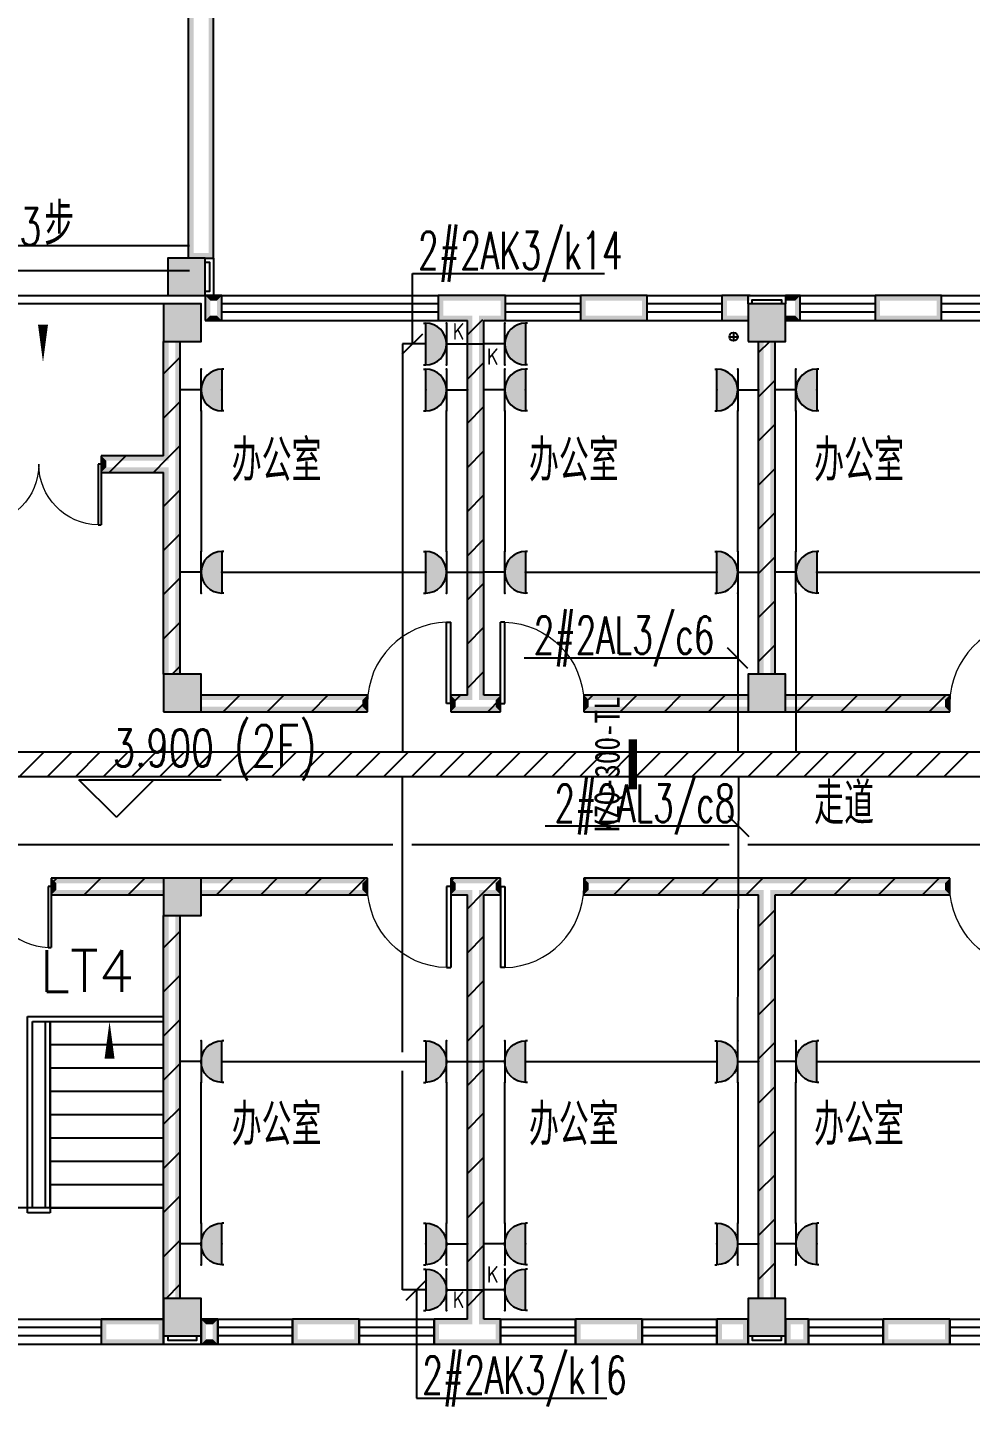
# Model space of a CAD drawing. Extents: x 101023 to 279373, y -114511 to 293844.
# Drawn here: x 136995 to 148327, y 55242 to 71808 of the extents above; entities that cross this region are included whole.
import ezdxf
from ezdxf.enums import TextEntityAlignment as Align

# ---------------------------------------------------------------- set-up
doc = ezdxf.new("R2010")
doc.units = 0
doc.header["$LTSCALE"] = 1000
doc.header["$MEASUREMENT"] = 0
for name, color, linetype in [('A-WALL-PATT', 252, 'Continuous'), ('CABLETRAY', 3, 'Continuous'), ('COLUMN', 2, 'Continuous'), ('DIM-照明', 3, 'Continuous'), ('DIM_ELEV', 3, 'Continuous'), ('DIM_SYMB', 3, 'Continuous'), ('DOOR_FIRE', 4, 'Continuous'), ('EQUIP-插座', 3, 'Continuous'), ('PUB_HATCH', 8, 'Continuous'), ('PUB_TEXT', 7, 'Continuous'), ('PUB_WALL', 2, 'Continuous'), ('STAIR', 2, 'Continuous'), ('TEL_HATCH', 8, 'Continuous'), ('WALL', 2, 'Continuous'), ('WINDOW', 2, 'Continuous'), ('WIRE-照明', 6, 'Continuous'), ('抗震支吊架', 2, 'Continuous'), ('排水', 153, 'Continuous'), ('看线', 30, 'Continuous')]:
    doc.layers.add(name, color=color, linetype=linetype)
doc.styles.add('_TCH_DIM', font='simplex.shx', dxfattribs={"bigfont": 'gbcbig.shx'})
doc.styles.add('_TEL_ATTDEF', font='gbenor', dxfattribs={"bigfont": 'gbcbig'})
doc.styles.add('_TEL_DIM', font='simplex.shx', dxfattribs={"width": 0.8, "height": 3.5, "bigfont": 'gbcbig.shx'})
doc.styles.add('kzcad', font='', dxfattribs={"width": 0.8})
doc.styles.get("Standard").update_dxf_attribs({"font": 'simplex.shx', "width": 0.8, "bigfont": 'gbcbig.shx'})
doc.styles.get('kzcad').set_extended_font_data('SimSun')
pattern_1 = [(45, (-906447.23, -635367.28), (-265.16515, 265.16515), [])]

# ---------------------------------------------------------------- blocks, each defined once
blk = doc.blocks.new('$equip$00001237')
for p, q in [((-0.5, 1.05), (-0.5, 1)), ((-0.5, 1), (0.5, 1)), ((0.5, 1.05), (0.5, 1)), ((0.5, 0.5), (-0.5, 0.5)), ((0, 0.5), (0, 0))]:
    blk.add_line(p, q)
blk.add_arc((0, 1), 0.5, 180, 0)
for p in [(0, 1), (-0.5, 0.5), (0.5, 0.5), (0, 0)]:
    blk.add_point(p)
for points in [[(0.433, 0.75), (-0.433, 0.75), (0.5, 1), (-0.5, 1)], [(0.25, 0.567), (-0.25, 0.567), (0.433, 0.75), (-0.433, 0.75)], [(0, 0.5), (0, 0.5), (0.25, 0.567), (-0.25, 0.567)]]:
    blk.add_solid(points)
at = {"flags": 9}
blk.add_attdef('A', (0, 0), '', height=0.00002, dxfattribs=at)
blk = doc.blocks.new('$equip$00001764')
for p, q in [((-0.5, 1.05), (-0.5, 1)), ((-0.5, 1), (0.5, 1)), ((0.5, 1.05), (0.5, 1)), ((0.5, 0.5), (-0.5, 0.5)), ((0, 0.5), (0, 0))]:
    blk.add_line(p, q)
blk.add_arc((0, 1), 0.5, 180, 0)
for p in [(-0.5, 0.5), (0.5, 0.5), (0, 0)]:
    blk.add_point(p)
for points in [[(0.433, 0.75), (-0.433, 0.75), (0.5, 1), (-0.5, 1)], [(0.25, 0.567), (-0.25, 0.567), (0.433, 0.75), (-0.433, 0.75)], [(0, 0.5), (0, 0.5), (0.25, 0.567), (-0.25, 0.567)]]:
    blk.add_solid(points)
at = {"color": 7, "style": '_TEL_DIM'}
blk.add_attdef('$TEXT$', text='', height=0.4, dxfattribs=at).set_placement((0.303, 0.211), align=Align.MIDDLE_CENTER)
at = {"color": 7, "style": '_TEL_DIM', "flags": 1}
blk.add_attdef('A', text='', height=0.00002, dxfattribs=at).set_placement((0, 0), align=Align.MIDDLE_CENTER)
blk = doc.blocks.new('ng')
at = {"layer": '排水'}
for p, q in [((345991, 781358), (346091, 781358)), ((346041, 781408), (346041, 781308))]:
    blk.add_line(p, q, dxfattribs=at)
blk.add_circle((346041, 781358), 50, dxfattribs=at)
blk = doc.blocks.new('雨水管')
at = {"layer": '排水'}
blk.add_blockref('ng', (600767, -124911), dxfattribs=at)
blk = doc.blocks.new('$WINLIB2D$00000001')
at = {"color": 0}
for points in [[(-0.5, 0.5), (-0.5, -0.5)], [(-0.5, 0.5), (0.5, 0.5)], [(0.5, -0.5), (0.5, 0.5)], [(0.5, 0.1667), (-0.5, 0.1667)], [(0.5, -0.1667), (-0.5, -0.1667)], [(-0.5, -0.5), (0.5, -0.5)]]:
    blk.add_lwpolyline(points, dxfattribs=at)
blk = doc.blocks.new('$DorLib2D$00000002')
for p, q in [((-0.5, 0), (-0.5, 0.4875)), ((-0.475, 0.4875), (-0.5, 0.4875)), ((-0.475, 0), (-0.475, 0.4875)), ((0.475, 0), (0.475, 0.4875)), ((0.475, 0.4875), (0.5, 0.4875)), ((0.5, 0), (0.5, 0.4875)), ((-0.5, 0), (-0.475, 0)), ((0.5, 0), (0.475, 0))]:
    blk.add_line(p, q)
at = {"lineweight": 13}
for centre, start, end in [((-0.4875, 0), 0, 88.53072), ((0.4875, 0), 91.46928, 180)]:
    blk.add_arc(centre, 0.4875, start, end, dxfattribs=at)
blk = doc.blocks.new('_FZH')
blk.add_lwpolyline([(-0.5, -0.5), (0.5, -0.5), (0.5, 0.5), (-0.5, 0.5)], close=True)
at = {"layer": 'PUB_HATCH'}
blk.add_solid([(-0.5, -0.5), (0.5, -0.5), (-0.5, 0.5), (0.5, 0.5)], dxfattribs=at)
blk = doc.blocks.new('$DorLib2D$00000001')
for p, q in [((0.45, 0.975), (0.5, 0.975)), ((0.45, 0), (0.45, 0.975)), ((0.5, 0), (0.5, 0.975)), ((0.5, 0), (0.45, 0))]:
    blk.add_line(p, q)
at = {"lineweight": 13}
blk.add_arc((0.475, 0), 0.975, 91.4693, 180, dxfattribs=at)
blk = doc.blocks.new('A$C54854E18')
at = {"layer": 'A-WALL-PATT'}
h = blk.add_hatch(dxfattribs=at)
h.set_pattern_fill('普通砖', color=256, scale=150, style=0)
h.set_pattern_definition(pattern_1)
h.paths.add_polyline_path([(26100, 16438.9), (26140, 16445.5), (26200, 16505.5), (26200, 21005.5), (26100, 21105.5), (26000, 21005.5), (26000, 16505.5), (26060, 16445.5)])
h = blk.add_hatch(dxfattribs=at)
h.set_pattern_fill('普通砖', color=256, scale=150, style=0)
h.set_pattern_definition(pattern_1)
h.paths.add_polyline_path([(22550, 20755.5), (22350, 20755.5), (22350, 19380.5), (22410, 19320.5), (22416.7, 19280.5), (22550, 19280.5)])
h = blk.add_hatch(dxfattribs=at)
h.set_pattern_fill('普通砖', color=256, scale=150, style=0)
h.set_pattern_definition(pattern_1)
h.paths.add_polyline_path([(29700, 20755.5), (29500, 20755.5), (29500, 16755.5), (29700, 16755.5)])
h = blk.add_hatch(dxfattribs=at)
h.set_pattern_fill('普通砖', color=256, scale=150, style=0)
h.set_pattern_definition(pattern_1)
h.paths.add_polyline_path([(22410, 19320.5), (22350, 19380.5), (21599.6, 19380.5), (21599.6, 19180.5), (22350, 19180.5), (22410, 19240.5), (22416.7, 19280.5)])
h = blk.add_hatch(dxfattribs=at)
h.set_pattern_fill('普通砖', color=256, scale=150, style=0)
h.set_pattern_definition(pattern_1)
h.paths.add_polyline_path([(22350, 16755.5), (22550, 16755.5), (22550, 19280.5), (22416.7, 19280.5), (22410, 19240.5), (22350, 19180.5)])
h = blk.add_hatch(dxfattribs=at)
h.set_pattern_fill('普通砖', color=256, scale=150, style=0)
h.set_pattern_definition(pattern_1)
h.paths.add_polyline_path([(22800, 16505.5), (22800, 16305.5), (24800, 16305.5), (24800, 16505.5)])
h = blk.add_hatch(dxfattribs=at)
h.set_pattern_fill('普通砖', color=256, scale=150, style=0)
h.set_pattern_definition(pattern_1)
h.paths.add_polyline_path([(26060, 16445.5), (26000, 16505.5), (25800, 16505.5), (25800, 16305.5), (26100, 16305.5), (26100, 16438.9)])
h = blk.add_hatch(dxfattribs=at)
h.set_pattern_fill('普通砖', color=256, scale=150, style=0)
h.set_pattern_definition(pattern_1)
h.paths.add_polyline_path([(26100, 16438.9), (26100, 16305.5), (26400, 16305.5), (26400, 16505.5), (26200, 16505.5), (26140, 16445.5)])
h = blk.add_hatch(dxfattribs=at)
h.set_pattern_fill('普通砖', color=256, scale=150, style=0)
h.set_pattern_definition(pattern_1)
h.paths.add_polyline_path([(29375, 16305.5), (29375, 16505.5), (27400, 16505.5), (27400, 16305.5)])
h = blk.add_hatch(dxfattribs=at)
h.set_pattern_fill('普通砖', color=256, scale=150, style=0)
h.set_pattern_definition(pattern_1)
h.paths.add_polyline_path([(29825, 16505.5), (29825, 16305.5), (31800, 16305.5), (31800, 16505.5)])
h = blk.add_hatch(dxfattribs=at)
h.set_pattern_fill('普通砖', color=256, scale=150, style=0)
h.set_pattern_definition(pattern_1)
h.paths.add_polyline_path([(22350, 14105.5), (22350, 14305.5), (22500, 14305.5), (22500, 14305.5), (21000, 14305.5), (21000, 14105.5)])
h = blk.add_hatch(dxfattribs=at)
h.set_pattern_fill('普通砖', color=256, scale=150, style=0)
h.set_pattern_definition(pattern_1)
h.paths.add_polyline_path([(22500, 14305.5), (22800, 14305.5), (22800, 14105.5), (24800, 14105.5), (24800, 14305.5), (22500, 14305.5)])
h = blk.add_hatch(dxfattribs=at)
h.set_pattern_fill('普通砖', color=256, scale=150, style=0)
h.set_pattern_definition(pattern_1)
h.paths.add_polyline_path([(26100, 14172.2), (26100, 14305.5), (25800, 14305.5), (25800, 14105.5), (26000, 14105.5), (26060, 14165.5)])
h = blk.add_hatch(dxfattribs=at)
h.set_pattern_fill('普通砖', color=256, scale=150, style=0)
h.set_pattern_definition(pattern_1)
h.paths.add_polyline_path([(26140, 14165.5), (26200, 14105.5), (26400, 14105.5), (26400, 14305.5), (26100, 14305.5), (26100, 14172.2)])
h = blk.add_hatch(dxfattribs=at)
h.set_pattern_fill('普通砖', color=256, scale=150, style=0)
h.set_pattern_definition(pattern_1)
h.paths.add_polyline_path([(29600, 14172.2), (29600, 14305.5), (27400, 14305.5), (27400, 14105.5), (29500, 14105.5), (29560, 14165.5)])
h = blk.add_hatch(dxfattribs=at)
h.set_pattern_fill('普通砖', color=256, scale=150, style=0)
h.set_pattern_definition(pattern_1)
h.paths.add_polyline_path([(29640, 14165.5), (29700, 14105.5), (31800, 14105.5), (31800, 14305.5), (29600, 14305.5), (29600, 14172.2)])
h = blk.add_hatch(dxfattribs=at)
h.set_pattern_fill('普通砖', color=256, scale=150, style=0)
h.set_pattern_definition(pattern_1)
h.paths.add_polyline_path([(26100, 8905.5), (26200, 9005.5), (26200, 14105.5), (26140, 14165.5), (26100, 14172.2), (26060, 14165.5), (26000, 14105.5), (26000, 9005.5)])
h = blk.add_hatch(dxfattribs=at)
h.set_pattern_fill('普通砖', color=256, scale=150, style=0)
h.set_pattern_definition(pattern_1)
h.paths.add_polyline_path([(29500, 9255.6), (29700, 9255.6), (29700, 14105.5), (29640, 14165.5), (29600, 14172.2), (29560, 14165.5), (29500, 14105.5)])
h = blk.add_hatch(dxfattribs=at)
h.set_pattern_fill('普通砖', color=256, scale=150, style=0)
h.set_pattern_definition(pattern_1)
h.paths.add_polyline_path([(22550, 13855.5), (22350, 13855.5), (22350, 9255.6), (22550, 9255.6)])
at = {"layer": 'PUB_WALL'}
for points in [[(22710, 27130.5), (22650, 27130.5), (22650, 21755.5), (22710, 21755.5)], [(22950, 21755.5), (22950, 27130.5), (22890, 27130.5), (22890, 21755.5)], [(22850, 21755.5), (22400, 21755.5), (22460, 21695.5), (22790, 21695.5)], [(22400, 21755.5), (22400, 21305.5), (22460, 21365.5), (22460, 21695.5)], [(22650, 21755.5), (22950, 21755.5), (22950, 21815.5), (22650, 21815.5)], [(22850, 21305.5), (22850, 21755.5), (22790, 21695.5), (22790, 21365.5)], [(22800, 21205.5), (22350, 21205.5), (22410, 21145.5), (22740, 21145.5)], [(22350, 21205.5), (22350, 20755.5), (22410, 20815.5), (22410, 21145.5)], [(22400, 21305.5), (22850, 21305.5), (22790, 21365.5), (22460, 21365.5)], [(22800, 20755.5), (22800, 21205.5), (22740, 21145.5), (22740, 20815.5)], [(23049.6, 21305.5), (22850, 21305.5), (22910, 21245.5), (22989.6, 21245.5)], [(22850, 21305.5), (22850, 21005.5), (22910, 21065.5), (22910, 21245.5)], [(23049.6, 21005.5), (23049.6, 21305.5), (22989.6, 21245.5), (22989.6, 21065.5)], [(26100, 21305.5), (25649.6, 21305.5), (25709.6, 21245.5), (26100, 21245.5)], [(25649.6, 21305.5), (25649.6, 21005.5), (25709.6, 21065.5), (25709.6, 21245.5)], [(26460.3, 21305.5), (26100, 21305.5), (26100, 21245.5), (26400.3, 21245.5)], [(26460.3, 21005.5), (26460.3, 21305.5), (26400.3, 21245.5), (26400.3, 21065.5)], [(28160.3, 21305.5), (27360.3, 21305.5), (27420.3, 21245.5), (28100.3, 21245.5)], [(27360.3, 21305.5), (27360.3, 21005.5), (27420.3, 21065.5), (27420.3, 21245.5)], [(28160.3, 21005.5), (28160.3, 21305.5), (28100.3, 21245.5), (28100.3, 21065.5)], [(29400, 21305.5), (29060.3, 21305.5), (29120.3, 21245.5), (29400, 21245.5)], [(29060.3, 21305.5), (29060.3, 21005.5), (29120.3, 21065.5), (29120.3, 21245.5)], [(29825, 21205.5), (29375, 21205.5), (29435, 21145.5), (29765, 21145.5)], [(29375, 21205.5), (29375, 20755.5), (29435, 20815.5), (29435, 21145.5)], [(29825, 20755.5), (29825, 21205.5), (29765, 21145.5), (29765, 20815.5)], [(29999.7, 21305.5), (29825, 21305.5), (29825, 21245.5), (29939.7, 21245.5)], [(29999.7, 21005.5), (29999.7, 21305.5), (29939.7, 21245.5), (29939.7, 21065.5)], [(31699.7, 21305.5), (30899.7, 21305.5), (30959.7, 21245.5), (31639.7, 21245.5)], [(30899.7, 21305.5), (30899.7, 21005.5), (30959.7, 21065.5), (30959.7, 21245.5)], [(31699.7, 21005.5), (31699.7, 21305.5), (31639.7, 21245.5), (31639.7, 21065.5)], [(22850, 21005.5), (23049.6, 21005.5), (22989.6, 21065.5), (22910, 21065.5)], [(25649.6, 21005.5), (26000, 21005.5), (26060, 21065.5), (25709.6, 21065.5)], [(26000, 16505.5), (26000, 21005.5), (26060, 21065.5), (26060, 16445.5)], [(26200, 16505.5), (26200, 21005.5), (26140, 21065.5), (26140, 16445.5)], [(26200, 21005.5), (26460.3, 21005.5), (26400.3, 21065.5), (26140, 21065.5)], [(27360.3, 21005.5), (28160.3, 21005.5), (28100.3, 21065.5), (27420.3, 21065.5)], [(29375, 21005.5), (29375, 21065.5), (29120.3, 21065.5), (29060.3, 21005.5)], [(29825, 21005.5), (29999.7, 21005.5), (29939.7, 21065.5), (29825, 21065.5)], [(30899.7, 21005.5), (31699.7, 21005.5), (31639.7, 21065.5), (30959.7, 21065.5)], [(22350, 20755.5), (22800, 20755.5), (22740, 20815.5), (22410, 20815.5)], [(22410, 20755.5), (22350, 20755.5), (22350, 19380.5), (22410, 19320.5)], [(22550, 20755.5), (22490, 20755.5), (22490, 19280.5), (22550, 19280.5)], [(29375, 20755.5), (29825, 20755.5), (29765, 20815.5), (29435, 20815.5)], [(29560, 20755.5), (29500, 20755.5), (29500, 16755.5), (29560, 16755.5)], [(29700, 20755.5), (29640, 20755.5), (29640, 16755.5), (29700, 16755.5)], [(22350, 19380.5), (21599.6, 19380.5), (21659.6, 19320.5), (22410, 19320.5)], [(21599.6, 19380.5), (21599.6, 19180.5), (21659.6, 19240.5), (21659.6, 19320.5)], [(21599.6, 19180.5), (22350, 19180.5), (22410, 19240.5), (21659.6, 19240.5)], [(22350, 16755.5), (22410, 16755.5), (22410, 19240.5), (22350, 19180.5)], [(22490, 16755.5), (22550, 16755.5), (22550, 19280.5), (22490, 19280.5)], [(22800, 16755.5), (22350, 16755.5), (22410, 16695.5), (22740, 16695.5)], [(22350, 16755.5), (22350, 16305.5), (22410, 16365.5), (22410, 16695.5)], [(22800, 16305.5), (22800, 16755.5), (22740, 16695.5), (22740, 16365.5)], [(29825, 16755.5), (29375, 16755.5), (29435, 16695.5), (29765, 16695.5)], [(29375, 16755.5), (29375, 16305.5), (29435, 16365.5), (29435, 16695.5)], [(29825, 16305.5), (29825, 16755.5), (29765, 16695.5), (29765, 16365.5)], [(22800, 16505.5), (22800, 16445.5), (24740, 16445.5), (24800, 16505.5)], [(24800, 16305.5), (24800, 16505.5), (24740, 16445.5), (24740, 16365.5)], [(26000, 16505.5), (25800, 16505.5), (25860, 16445.5), (26060, 16445.5)], [(25800, 16505.5), (25800, 16305.5), (25860, 16365.5), (25860, 16445.5)], [(26400, 16505.5), (26200, 16505.5), (26140, 16445.5), (26340, 16445.5)], [(26400, 16305.5), (26400, 16505.5), (26340, 16445.5), (26340, 16365.5)], [(29375, 16445.5), (29375, 16505.5), (27400, 16505.5), (27460, 16445.5)], [(27400, 16505.5), (27400, 16305.5), (27460, 16365.5), (27460, 16445.5)], [(29825, 16505.5), (29825, 16445.5), (31740, 16445.5), (31800, 16505.5)], [(31800, 16305.5), (31800, 16505.5), (31740, 16445.5), (31740, 16365.5)], [(22350, 16305.5), (22800, 16305.5), (22740, 16365.5), (22410, 16365.5)], [(22800, 16365.5), (22800, 16305.5), (24800, 16305.5), (24740, 16365.5)], [(25800, 16305.5), (26100, 16305.5), (26100, 16365.5), (25860, 16365.5)], [(26100, 16305.5), (26400, 16305.5), (26340, 16365.5), (26100, 16365.5)], [(29375, 16305.5), (29375, 16365.5), (27460, 16365.5), (27400, 16305.5)], [(29375, 16305.5), (29825, 16305.5), (29765, 16365.5), (29435, 16365.5)], [(29825, 16365.5), (29825, 16305.5), (31800, 16305.5), (31740, 16365.5)], [(22350, 14245.5), (22350, 14305.5), (22500, 14305.5), (22500, 14305.5), (21000, 14305.5), (21060, 14245.5)], [(21000, 14305.5), (21000, 14105.5), (21060, 14165.5), (21060, 14245.5)], [(22800, 14305.5), (22350, 14305.5), (22410, 14245.5), (22740, 14245.5)], [(22350, 14305.5), (22350, 13855.5), (22410, 13915.5), (22410, 14245.5)], [(22500, 14305.5), (22800, 14305.5), (22800, 14245.5), (24740, 14245.5), (24800, 14305.5), (22500, 14305.5)], [(22800, 13855.5), (22800, 14305.5), (22740, 14245.5), (22740, 13915.5)], [(24800, 14105.5), (24800, 14305.5), (24740, 14245.5), (24740, 14165.5)], [(26100, 14305.5), (25800, 14305.5), (25860, 14245.5), (26100, 14245.5)], [(25800, 14305.5), (25800, 14105.5), (25860, 14165.5), (25860, 14245.5)], [(26400, 14305.5), (26100, 14305.5), (26100, 14245.5), (26340, 14245.5)], [(26400, 14105.5), (26400, 14305.5), (26340, 14245.5), (26340, 14165.5)], [(29600, 14305.5), (27400, 14305.5), (27460, 14245.5), (29600, 14245.5)], [(27400, 14305.5), (27400, 14105.5), (27460, 14165.5), (27460, 14245.5)], [(31800, 14305.5), (29600, 14305.5), (29600, 14245.5), (31740, 14245.5)], [(31800, 14105.5), (31800, 14305.5), (31740, 14245.5), (31740, 14165.5)], [(22350, 14105.5), (22350, 14165.5), (21060, 14165.5), (21000, 14105.5)], [(22800, 14165.5), (22800, 14105.5), (24800, 14105.5), (24740, 14165.5)], [(25800, 14105.5), (26000, 14105.5), (26060, 14165.5), (25860, 14165.5)], [(26000, 9005.5), (26000, 14105.5), (26060, 14165.5), (26060, 8945.5)], [(26200, 9005.5), (26200, 14105.5), (26140, 14165.5), (26140, 8945.5)], [(26200, 14105.5), (26400, 14105.5), (26340, 14165.5), (26140, 14165.5)], [(27400, 14105.5), (29500, 14105.5), (29560, 14165.5), (27460, 14165.5)], [(29500, 9255.6), (29560, 9255.6), (29560, 14165.5), (29500, 14105.5)], [(29640, 9255.6), (29700, 9255.6), (29700, 14105.5), (29640, 14165.5)], [(29700, 14105.5), (31800, 14105.5), (31740, 14165.5), (29640, 14165.5)], [(22350, 13855.5), (22800, 13855.5), (22740, 13915.5), (22410, 13915.5)], [(22410, 13855.5), (22350, 13855.5), (22350, 9255.6), (22410, 9255.6)], [(22550, 13855.5), (22490, 13855.5), (22490, 9255.6), (22550, 9255.6)], [(22800, 9255.6), (22350, 9255.6), (22410, 9195.6), (22740, 9195.6)], [(22350, 9255.6), (22350, 8805.6), (22410, 8865.6), (22410, 9195.6)], [(22800, 8805.6), (22800, 9255.6), (22740, 9195.6), (22740, 8865.6)], [(29825, 9255.6), (29375, 9255.6), (29435, 9195.6), (29765, 9195.6)], [(29375, 9255.6), (29375, 8805.6), (29435, 8865.6), (29435, 9195.6)], [(29825, 8805.6), (29825, 9255.6), (29765, 9195.6), (29765, 8865.6)], [(22350, 9005.5), (21600, 9005.5), (21660, 8945.5), (22290, 8945.5)], [(21600, 9005.5), (21600, 8705.5), (21660, 8765.5), (21660, 8945.5)], [(22350, 8705.5), (22350, 9005.5), (22290, 8945.5), (22290, 8765.5)], [(23000, 9005.5), (22800, 9005.5), (22860, 8945.5), (22940, 8945.5)], [(22800, 9005.5), (22800, 8705.5), (22860, 8765.5), (22860, 8945.5)], [(23000, 8705.5), (23000, 9005.5), (22940, 8945.5), (22940, 8765.5)], [(24700, 9005.5), (23900, 9005.5), (23960, 8945.5), (24640, 8945.5)], [(23900, 9005.5), (23900, 8705.5), (23960, 8765.5), (23960, 8945.5)], [(24700, 8705.5), (24700, 9005.5), (24640, 8945.5), (24640, 8765.5)], [(26000, 9005.5), (25600, 9005.5), (25660, 8945.5), (26060, 8945.5)], [(25600, 9005.5), (25600, 8705.5), (25660, 8765.5), (25660, 8945.5)], [(26400.3, 9005.5), (26200, 9005.5), (26140, 8945.5), (26340.3, 8945.5)], [(26400.3, 8705.5), (26400.3, 9005.5), (26340.3, 8945.5), (26340.3, 8765.5)], [(28100.3, 9005.5), (27300.3, 9005.5), (27360.3, 8945.5), (28040.3, 8945.5)], [(27300.3, 9005.5), (27300.3, 8705.5), (27360.3, 8765.5), (27360.3, 8945.5)], [(28100.3, 8705.5), (28100.3, 9005.5), (28040.3, 8945.5), (28040.3, 8765.5)], [(29375, 9005.5), (29000.3, 9005.5), (29060.3, 8945.5), (29315, 8945.5)], [(29000.3, 9005.5), (29000.3, 8705.5), (29060.3, 8765.5), (29060.3, 8945.5)], [(29375, 8705.5), (29375, 9005.5), (29315, 8945.5), (29315, 8765.5)], [(30099.7, 9005.5), (29825, 9005.5), (29885, 8945.5), (30039.7, 8945.5)], [(29825, 9005.5), (29825, 8705.5), (29885, 8765.5), (29885, 8945.5)], [(30099.7, 8705.5), (30099.7, 9005.5), (30039.7, 8945.5), (30039.7, 8765.5)], [(31799.7, 9005.6), (30999.7, 9005.5), (31059.7, 8945.5), (31739.7, 8945.6)], [(30999.7, 9005.5), (30999.7, 8705.5), (31059.7, 8765.5), (31059.7, 8945.5)], [(31799.7, 8705.6), (31799.7, 9005.6), (31739.7, 8945.6), (31739.7, 8765.6)], [(22350, 8805.6), (22800, 8805.6), (22740, 8865.6), (22410, 8865.6)], [(29375, 8805.6), (29825, 8805.6), (29765, 8865.6), (29435, 8865.6)], [(21600, 8705.5), (22350, 8705.5), (22290, 8765.5), (21660, 8765.5)], [(22800, 8705.5), (23000, 8705.5), (22940, 8765.5), (22860, 8765.5)], [(23900, 8705.5), (24700, 8705.5), (24640, 8765.5), (23960, 8765.5)], [(25600, 8705.5), (26100, 8705.5), (26100, 8765.5), (25660, 8765.5)], [(26100, 8705.5), (26400.3, 8705.5), (26340.3, 8765.5), (26100, 8765.5)], [(27300.3, 8705.5), (28100.3, 8705.5), (28040.3, 8765.5), (27360.3, 8765.5)], [(29000.3, 8705.5), (29375, 8705.5), (29315, 8765.5), (29060.3, 8765.5)], [(29825, 8705.5), (30099.7, 8705.5), (30039.7, 8765.5), (29885, 8765.5)], [(30999.7, 8705.5), (31799.7, 8705.6), (31739.7, 8765.6), (31059.7, 8765.5)]]:
    blk.add_hatch(color=256, dxfattribs=at).paths.add_polyline_path(points)
for points in [[(22850, 21755.5), (22950, 21755.5), (22950, 21305.5), (22850, 21305.5)], [(22850, 21705.5), (22900, 21705.5), (22900, 21355.5), (22850, 21355.5)], [(29375, 21205.5), (29375, 21305.5), (29825, 21305.5), (29825, 21205.5)], [(29425, 21205.5), (29425, 21255.5), (29775, 21255.5), (29775, 21205.5)], [(22350, 8805.5), (22350, 8705.5), (22800, 8705.5), (22800, 8805.5)], [(22400, 8805.5), (22400, 8755.5), (22750, 8755.5), (22750, 8805.5)], [(29375, 8805.5), (29375, 8705.5), (29825, 8705.5), (29825, 8805.5)], [(29425, 8805.5), (29425, 8755.5), (29775, 8755.5), (29775, 8805.5)]]:
    blk.add_lwpolyline(points)
at = {"layer": 'DIM_ELEV'}
for p, q in [((21781.8, 15038.2), (21331.8, 15488.2)), ((21331.8, 15488.2), (23042.2, 15488.2)), ((21781.8, 15038.2), (22231.8, 15488.2))]:
    blk.add_line(p, q, dxfattribs=at)
at = {"layer": 'DIM_SYMB'}
for points in [[(20900, 21905.5, 0, 0, 0), (20900, 21905.5, 0, 0, 0), (20900, 20505.5, 0, 120, 0), (20900, 20955.5, 0, 0, 0)], [(20000, 12725.5, 0, 0, 0), (20000, 9695.5, 0, 0, 0), (21700, 9695.5, 0, 0, 0), (21700, 12585.5, 0, 120, 0), (21700, 12135.5, 0, 0, 0)]]:
    blk.add_lwpolyline(points, format="xyseb", dxfattribs=at)
at = {"layer": 'STAIR'}
for p, q in [((20715, 12645.5), (22350, 12645.5)), ((20715, 10285.5), (20715, 12645.5)), ((20775, 12585.5), (22350, 12585.5)), ((20775, 10345.5), (20775, 12585.5)), ((20925, 12585.5), (20925, 10345.5)), ((20985, 12585.5), (20985, 10285.5)), ((20985, 10345.5), (20985, 12585.5)), ((20985, 12585.5), (22350, 12585.5)), ((22350, 10345.5), (22350, 12585.5)), ((20985, 12305.5), (22350, 12305.5)), ((20985, 12025.5), (22350, 12025.5)), ((20985, 11745.5), (22350, 11745.5)), ((20985, 11465.5), (22350, 11465.5)), ((20985, 11185.5), (22350, 11185.5)), ((20985, 10905.5), (22350, 10905.5)), ((20985, 10625.5), (22350, 10625.5)), ((22350, 10345.5), (19350, 10345.5)), ((20985, 10285.5), (20715, 10285.5)), ((20925, 10345.5), (20775, 10345.5)), ((20985, 10345.5), (22350, 10345.5)), ((22350, 9005.5), (22350, 10345.5)), ((19350, 9005.5), (22350, 9005.5))]:
    blk.add_line(p, q, dxfattribs=at)
at = {"layer": 'WALL'}
for p, q in [((22650, 21755.5), (22650, 27130.5)), ((22950, 21755.5), (22950, 27130.5)), ((22850, 21755.5), (22950, 21755.5)), ((23049.6, 21305.5), (22850, 21305.5)), ((22850, 21305.5), (22850, 21005.5)), ((23049.6, 21005.5), (23049.6, 21305.5)), ((26100, 21305.5), (25649.6, 21305.5)), ((25649.6, 21305.5), (25649.6, 21005.5)), ((26460.3, 21305.5), (26100, 21305.5)), ((26460.3, 21005.5), (26460.3, 21305.5)), ((28160.3, 21305.5), (27360.3, 21305.5)), ((27360.3, 21305.5), (27360.3, 21005.5)), ((28160.3, 21005.5), (28160.3, 21305.5)), ((29400, 21305.5), (29060.3, 21305.5)), ((29060.3, 21305.5), (29060.3, 21005.5)), ((29999.7, 21305.5), (29825, 21305.5)), ((29999.7, 21005.5), (29999.7, 21305.5)), ((31699.7, 21305.5), (30899.7, 21305.5)), ((30899.7, 21305.5), (30899.7, 21005.5)), ((31699.7, 21005.5), (31699.7, 21305.5)), ((22850, 21005.5), (23049.6, 21005.5)), ((25649.6, 21005.5), (26000, 21005.5)), ((26000, 16505.5), (26000, 21005.5)), ((26200, 16505.5), (26200, 21005.5)), ((26200, 21005.5), (26460.3, 21005.5)), ((27360.3, 21005.5), (28160.3, 21005.5)), ((29060.3, 21005.5), (29375, 21005.5)), ((29825, 21005.5), (29999.7, 21005.5)), ((30899.7, 21005.5), (31699.7, 21005.5)), ((22350, 19380.5), (22350, 20755.5)), ((22550, 19280.5), (22550, 20755.5)), ((29500, 16755.5), (29500, 20755.5)), ((29700, 16755.5), (29700, 20755.5)), ((22350, 19380.5), (21599.6, 19380.5)), ((21599.6, 19380.5), (21599.6, 19180.5)), ((22550, 16755.5), (22550, 19280.5)), ((21599.6, 19180.5), (22350, 19180.5)), ((22350, 16755.5), (22350, 19180.5)), ((24800, 16505.5), (22800, 16505.5)), ((24800, 16305.5), (24800, 16505.5)), ((26000, 16505.5), (25800, 16505.5)), ((25800, 16505.5), (25800, 16305.5)), ((26400, 16505.5), (26200, 16505.5)), ((26400, 16305.5), (26400, 16505.5)), ((29375, 16505.5), (27400, 16505.5)), ((27400, 16505.5), (27400, 16305.5)), ((31800, 16505.5), (29825, 16505.5)), ((31800, 16305.5), (31800, 16505.5)), ((22800, 16305.5), (24800, 16305.5)), ((25800, 16305.5), (26100, 16305.5)), ((26100, 16305.5), (26400, 16305.5)), ((27400, 16305.5), (29375, 16305.5)), ((29825, 16305.5), (31800, 16305.5)), ((22500, 14305.5), (21000, 14305.5)), ((21000, 14305.5), (21000, 14105.5)), ((24800, 14305.5), (22500, 14305.5)), ((24800, 14105.5), (24800, 14305.5)), ((26100, 14305.5), (25800, 14305.5)), ((25800, 14305.5), (25800, 14105.5)), ((26400, 14305.5), (26100, 14305.5)), ((26400, 14105.5), (26400, 14305.5)), ((29600, 14305.5), (27400, 14305.5)), ((27400, 14305.5), (27400, 14105.5)), ((31800, 14305.5), (29600, 14305.5)), ((31800, 14105.5), (31800, 14305.5)), ((21000, 14105.5), (22350, 14105.5)), ((22800, 14105.5), (24800, 14105.5)), ((25800, 14105.5), (26000, 14105.5)), ((26000, 9005.5), (26000, 14105.5)), ((26200, 9005.5), (26200, 14105.5)), ((26200, 14105.5), (26400, 14105.5)), ((27400, 14105.5), (29500, 14105.5)), ((29500, 9255.6), (29500, 14105.5)), ((29700, 9255.6), (29700, 14105.5)), ((29700, 14105.5), (31800, 14105.5)), ((22350, 9255.6), (22350, 13855.5)), ((22550, 9255.6), (22550, 13855.5)), ((22350, 9005.5), (21600, 9005.5)), ((21600, 9005.5), (21600, 8705.5)), ((22350, 8705.5), (22350, 9005.5)), ((23000, 9005.5), (22800, 9005.5)), ((22800, 9005.5), (22800, 8705.5)), ((23000, 8705.5), (23000, 9005.5)), ((24700, 9005.5), (23900, 9005.5)), ((23900, 9005.5), (23900, 8705.5)), ((24700, 8705.5), (24700, 9005.5)), ((26000, 9005.5), (25600, 9005.5)), ((25600, 9005.5), (25600, 8705.5)), ((26400.3, 9005.5), (26200, 9005.5)), ((26400.3, 8705.5), (26400.3, 9005.5)), ((28100.3, 9005.5), (27300.3, 9005.5)), ((27300.3, 9005.5), (27300.3, 8705.5)), ((28100.3, 8705.5), (28100.3, 9005.5)), ((29375, 9005.5), (29000.3, 9005.5)), ((29000.3, 9005.5), (29000.3, 8705.5)), ((29375, 8705.5), (29375, 9005.5)), ((30099.7, 9005.5), (29825, 9005.5)), ((29825, 9005.5), (29825, 8705.5)), ((30099.7, 8705.5), (30099.7, 9005.5)), ((31799.7, 9005.6), (30999.7, 9005.5)), ((30999.7, 9005.5), (30999.7, 8705.5)), ((31799.7, 8705.6), (31799.7, 9005.6)), ((21600, 8705.5), (22350, 8705.5)), ((22800, 8705.5), (23000, 8705.5)), ((23900, 8705.5), (24700, 8705.5)), ((25600, 8705.5), (26100, 8705.5)), ((26100, 8705.5), (26400.3, 8705.5)), ((27300.3, 8705.5), (28100.3, 8705.5)), ((29000.3, 8705.5), (29375, 8705.5)), ((29825, 8705.5), (30099.7, 8705.5)), ((30999.7, 8705.5), (31799.7, 8705.6))]:
    blk.add_line(p, q, dxfattribs=at)
at = {"layer": '看线'}
for p, q in [((19140, 21905.5), (22660, 21905.5)), ((19140, 21605.5), (22660, 21605.5)), ((19140, 21305.5), (22660, 21305.5))]:
    blk.add_line(p, q, dxfattribs=at)
blk.add_lwpolyline([(22400, 21205.5), (19337.1, 21205.5)], dxfattribs=at)
blk.add_blockref('雨水管', (-917608.2, -635636.5))
at = {"layer": 'COLUMN', "xscale": 449.9999998612329, "yscale": 449.9999999998836, "zscale": 449.9999999998836, "rotation": 8.87865302538905e-09}
for p in [(22625, 21530.5), (22575, 20980.5), (29600, 20980.5), (22575, 16530.5), (29600, 16530.5), (22575, 14080.5), (22575, 9030.6), (29600, 9030.6)]:
    blk.add_blockref('_FZH', p, dxfattribs=at)
at = {"layer": 'DOOR_FIRE', "xscale": -1500, "yscale": 1500, "zscale": 200, "rotation": 180}
blk.add_blockref('$DorLib2D$00000002', (20849.6, 19280.5), dxfattribs=at)
at = {"layer": 'WINDOW'}
for name, p, xscale, yscale, zscale, rotation in [('$WINLIB2D$00000001', (24349.6, 21155.5), -2600, 300, 2600, 180), ('$WINLIB2D$00000001', (26910.3, 21155.5), -900, 300, 900, 180), ('$WINLIB2D$00000001', (28610.3, 21155.5), -900, 300, 900, 180), ('$WINLIB2D$00000001', (30449.7, 21155.5), -900, 300, 900, 180), ('$WINLIB2D$00000001', (32149.7, 21155.5), -900, 300, 900, 180), ('$DorLib2D$00000002', (20250, 14205.5), 1500, 1500, 1500, 180), ('$DorLib2D$00000001', (25300, 14205.5), -1000, 1000, -1000, 180), ('$DorLib2D$00000001', (26900, 14205.5), 1000, 1000, 1000, 180), ('$DorLib2D$00000001', (32300, 14205.5), -1000, 1000, -1000, 180), ('$WINLIB2D$00000001', (20850, 8855.5), -1500, 300, -1500, 180), ('$WINLIB2D$00000001', (30549.7, 8855.5), 899.9999999999997, 299.9999999999999, -899.9999999999998, 0.0005806706902538738), ('$WINLIB2D$00000001', (32249.7, 8855.6), 899.9999999999997, 299.9999999999999, -899.9999999999998, 0.0005806706902538738)]:
    blk.add_blockref(name, p, dxfattribs=dict(at, xscale=xscale, yscale=yscale, zscale=zscale, rotation=rotation))
for name, p, xscale, yscale, zscale in [('$DorLib2D$00000001', (25300, 16405.5), 1000, 1000, -1000), ('$DorLib2D$00000001', (26900, 16405.5), -1000, 1000, 1000), ('$DorLib2D$00000001', (32300, 16405.5), 1000, 1000, -1000), ('$WINLIB2D$00000001', (23450, 8855.5), 900, 300, -900), ('$WINLIB2D$00000001', (25150, 8855.5), 900, 300, -900), ('$WINLIB2D$00000001', (26850.3, 8855.5), 900, 300, -900), ('$WINLIB2D$00000001', (28550.3, 8855.5), 900, 300, -900)]:
    blk.add_blockref(name, p, dxfattribs=dict(at, xscale=xscale, yscale=yscale, zscale=zscale))
at = {"layer": 'DIM_ELEV', "color": 7, "style": '_TCH_DIM', "width": 0.705882}
blk.add_text('3.900', height=446.25, dxfattribs=at).set_placement((21737.2, 15645.7))
at = {"layer": 'DIM_SYMB', "color": 7, "style": '_TCH_DIM'}
blk.add_text('步', height=506.4, dxfattribs=at).set_placement((20912.7, 21910.9))
at = {"layer": 'DIM_SYMB', "color": 7, "style": '_TCH_DIM', "width": 0.705882}
blk.add_text('3', height=446.2, dxfattribs=at).set_placement((20612.7, 21910.9))
at = {"layer": 'PUB_TEXT'}
for s, p in [('办公室', (23167.7, 19073.7)), ('办公室', (26739.9, 19073.7)), ('办公室', (30167.7, 19073.7)), ('走道', (30167.7, 14952.3)), ('LT4', (20861.5, 12940.7)), ('办公室', (23167.7, 11093.9)), ('办公室', (26739.9, 11093.9)), ('办公室', (30167.7, 11093.9))]:
    blk.add_text(s, height=500, dxfattribs=at).set_placement(p)
at = {"layer": 'PUB_TEXT', "style": '_TCH_DIM', "width": 0.705882}
blk.add_text('(2F)', height=500, dxfattribs=at).set_placement((23192.2, 15645.7))

msp = doc.modelspace()

# ---------------------------------------------------------------- linework, layer by layer
at = {"layer": 'CABLETRAY'}
for p, q in [((135423, 63108), (153117, 63108)), ((153117, 62808), (135423, 62808))]:
    msp.add_line(p, q, dxfattribs=at)
at = {"layer": 'DIM-照明'}
for p, q in [((141497, 67883), (141745, 68130)), ((145653, 64109), (145406, 64356)), ((145416, 62337), (145663, 62089)), ((141546, 56519), (141794, 56766))]:
    msp.add_line(p, q, dxfattribs=at)
for points in [[(141621, 68007), (141621, 68855)], [(141621, 68855), (143928, 68855)], [(145083, 64233), (142964, 64233)], [(145530, 64233), (145083, 64233)], [(145246, 62213), (143216, 62213)], [(145540, 62213), (145246, 62213)], [(141670, 56643), (141670, 55342)], [(141670, 55342), (143955, 55342)]]:
    msp.add_lwpolyline(points, dxfattribs=at)
at = {"layer": 'TEL_HATCH', "linetype": 'Continuous'}
for p, q in [((136895, 62808), (137195, 63108)), ((137232, 62808), (137532, 63108)), ((137569, 62808), (137869, 63108)), ((137905, 62808), (138205, 63108)), ((138242, 62808), (138542, 63108)), ((138579, 62808), (138879, 63108)), ((138916, 62808), (139216, 63108)), ((139252, 62808), (139552, 63108)), ((139589, 62808), (139889, 63108)), ((139926, 62808), (140226, 63108)), ((140263, 62808), (140563, 63108)), ((140599, 62808), (140899, 63108)), ((140936, 62808), (141236, 63108)), ((141273, 62808), (141573, 63108)), ((141610, 62808), (141910, 63108)), ((141946, 62808), (142246, 63108)), ((142283, 62808), (142583, 63108)), ((142620, 62808), (142920, 63108)), ((142957, 62808), (143257, 63108)), ((143294, 62808), (143594, 63108)), ((143630, 62808), (143930, 63108)), ((143967, 62808), (144267, 63108)), ((144304, 62808), (144604, 63108)), ((144641, 62808), (144941, 63108)), ((144977, 62808), (145277, 63108)), ((145314, 62808), (145614, 63108)), ((145651, 62808), (145951, 63108)), ((145988, 62808), (146288, 63108)), ((146324, 62808), (146624, 63108)), ((146661, 62808), (146961, 63108)), ((146998, 62808), (147298, 63108)), ((147335, 62808), (147635, 63108)), ((147671, 62808), (147971, 63108)), ((148008, 62808), (148308, 63108))]:
    msp.add_line(p, q, dxfattribs=at)
at = {"layer": 'WIRE-照明'}
for p, q in [((141780, 68007), (141499, 68007)), ((141499, 68007), (141499, 63108)), ((145530, 65014), (145530, 63108)), ((146230, 65014), (146230, 63108)), ((141499, 59498), (141499, 62808)), ((141499, 56643), (141499, 59273)), ((141780, 56643), (141499, 56643))]:
    msp.add_line(p, q, dxfattribs=at)
at = {"layer": 'WIRE-照明', "linetype": 'Continuous'}
for p, q in [((142280, 68007), (142480, 68007)), ((139080, 67204), (139080, 65514)), ((142030, 65514), (142030, 67204)), ((142730, 67204), (142730, 65514)), ((145530, 65514), (145530, 67204)), ((146230, 67204), (146230, 65514)), ((139330, 65264), (141780, 65264)), ((142280, 65264), (142480, 65264)), ((142980, 65264), (145280, 65264)), ((146480, 65264), (148780, 65264)), ((145530, 59635), (145542, 62808)), ((136533, 61994), (141386, 61994)), ((141611, 61994), (145426, 61994)), ((145651, 61994), (156417, 61994)), ((139330, 59385), (141780, 59385)), ((142280, 59385), (142480, 59385)), ((142980, 59385), (145280, 59385)), ((146480, 59385), (148780, 59385)), ((139080, 57445), (139080, 59135)), ((142030, 59135), (142030, 57445)), ((142730, 57445), (142730, 59135)), ((145530, 59135), (145530, 57445)), ((146230, 57445), (146230, 59135)), ((142280, 56643), (142480, 56643))]:
    msp.add_line(p, q, dxfattribs=at)
at = {"layer": '抗震支吊架', "color": 2, "const_width": 100}
msp.add_lwpolyline([(144270, 62658), (144270, 63258)], dxfattribs=at)

# ---------------------------------------------------------------- block references
at = {"layer": 'EQUIP-插座'}
ref = msp.add_blockref('$equip$00001764', (142280, 68007), dxfattribs=dict(at, xscale=500, yscale=500, zscale=500, rotation=90))
ref.add_attrib('$TEXT$', 'K', dxfattribs={"layer": '0', "color": 7, "height": 200, "style": '_TEL_ATTDEF'}).set_placement((142174, 68158), align=Align.MIDDLE_CENTER)
ref = msp.add_blockref('$equip$00001764', (142480, 68007), dxfattribs=dict(at, xscale=500, yscale=500, zscale=500, rotation=270))
ref.add_attrib('$TEXT$', 'K', dxfattribs={"layer": '0', "color": 7, "height": 200, "style": '_TEL_ATTDEF'}).set_placement((142585, 67855), align=Align.MIDDLE_CENTER)
at = {"layer": 'EQUIP-插座', "yscale": 500, "zscale": 500}
for p, xscale, rotation in [((138830, 67454), 500, 270), ((142280, 67454), 500, 90), ((142480, 67454), 500, 270), ((145780, 67454), 500, 90), ((145980, 67454), 500, 270), ((138830, 65264), 500, 270), ((142280, 65264), 500, 90), ((142480, 65264), 500, 270), ((145780, 65264), 500, 90), ((145980, 65264), 500, 270), ((138830, 59385), -500, 270), ((142280, 59385), -500, 90), ((142480, 59385), -500, 270), ((145780, 59385), -500, 90), ((145980, 59385), -500, 270), ((138830, 57195), -500, 270), ((142280, 57195), -500, 90), ((142480, 57195), -500, 270), ((145780, 57195), -500, 90), ((145980, 57195), -500, 270)]:
    msp.add_blockref('$equip$00001237', p, dxfattribs=dict(at, xscale=xscale, rotation=rotation))
at = {"layer": 'EQUIP-插座'}
ref = msp.add_blockref('$equip$00001764', (142280, 56643), dxfattribs=dict(at, xscale=-500, yscale=500, zscale=500, rotation=90))
ref.add_attrib('$TEXT$', 'K', dxfattribs={"layer": '0', "color": 7, "height": 200, "style": '_TEL_ATTDEF'}).set_placement((142174, 56524), align=Align.MIDDLE_CENTER)
ref = msp.add_blockref('$equip$00001764', (142480, 56643), dxfattribs=dict(at, xscale=-500, yscale=500, zscale=500, rotation=270))
ref.add_attrib('$TEXT$', 'K', dxfattribs={"layer": '0', "color": 7, "height": 200, "style": '_TEL_ATTDEF'}).set_placement((142585, 56828), align=Align.MIDDLE_CENTER)
at = {"layer": 'STAIR'}
msp.add_blockref('A$C54854E18', (116280, 47283), dxfattribs=at)

# ---------------------------------------------------------------- texts
at = {"layer": 'DIM-照明', "color": 7, "style": '_TEL_DIM', "width": 0.64}
for s, p in [('2#2AK3/k14', (141689, 68905)), ('2#2AL3/c6', (143077, 64283)), ('2#2AL3/c8', (143328, 62263)), ('2#2AK3/k16', (141738, 55392))]:
    msp.add_text(s, height=450, dxfattribs=at).set_placement(p)
at = {"layer": '抗震支吊架', "color": 2, "style": 'kzcad', "width": 0.8}
msp.add_text('KZQ-300-TL', height=300, rotation=89.8854, dxfattribs=at).set_placement((144110, 62958), align=Align.CENTER)

doc.saveas('drawing.dxf')
